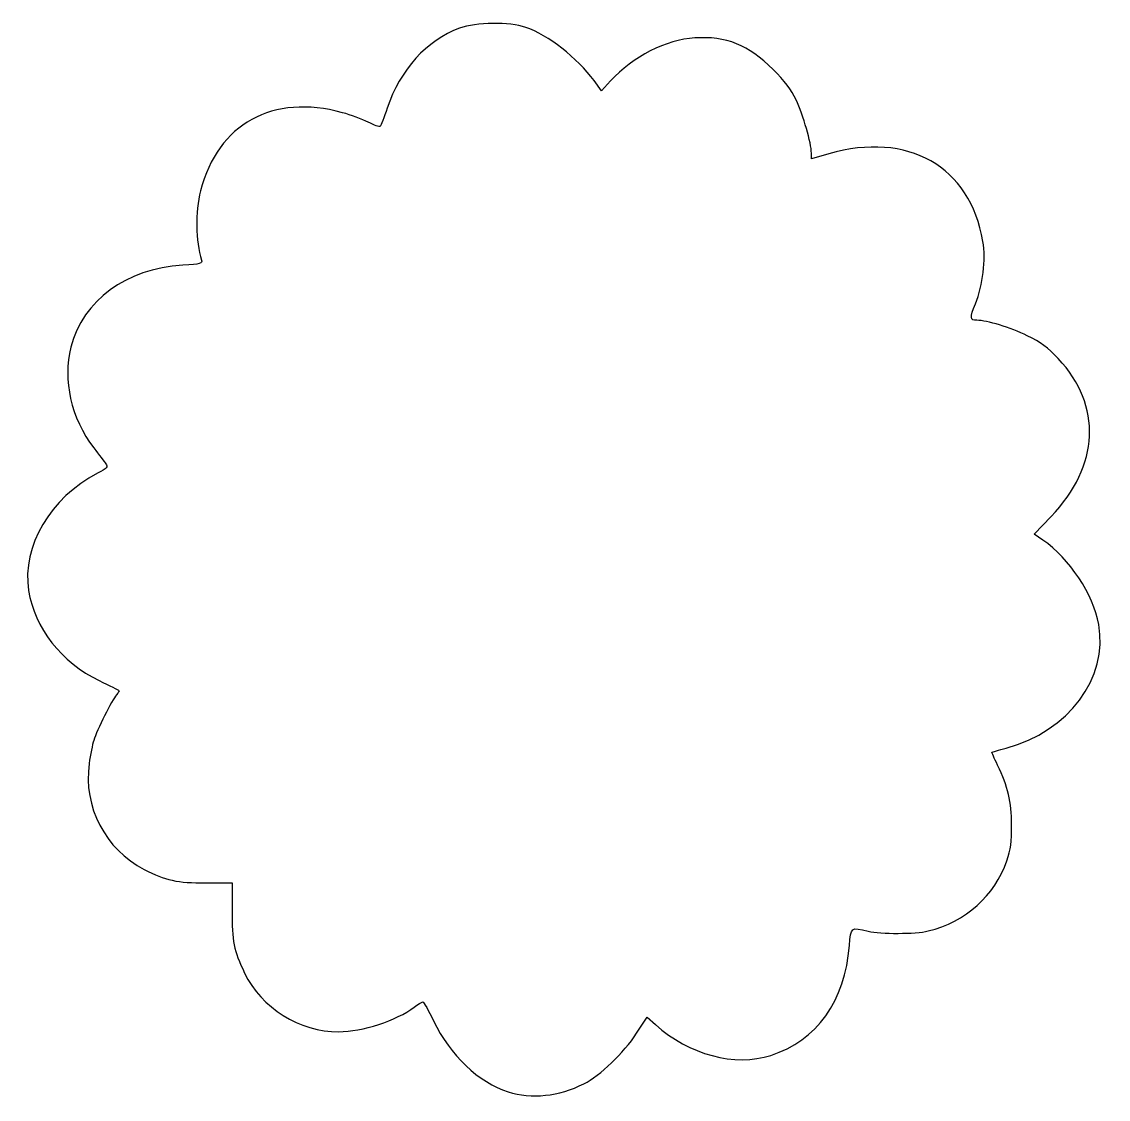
# Model space of a CAD drawing. Header units: centimetres. Extents: x -11.5 to 2, y -10 to 3.3.
import ezdxf

# ---------------------------------------------------------------- set-up
doc = ezdxf.new("R2010")
doc.units = ezdxf.units.CM
doc.header["$MEASUREMENT"] = 0
doc.layers.add('Layer 1', color=7, linetype='Continuous')

msp = doc.modelspace()

# ---------------------------------------------------------------- linework, layer by layer
at = {"layer": 'Layer 1'}
msp.add_open_spline([(-5.45047, -9.90065), (-5.81311, -9.78562), (-6.16705, -9.44859), (-6.37142, -9.02371), (-6.37142, -9.02371), (-6.4324, -8.89693), (-6.49202, -8.79245), (-6.5039, -8.79152), (-6.5039, -8.79152), (-6.51579, -8.79059), (-6.56372, -8.81898), (-6.61041, -8.85459), (-6.61041, -8.85459), (-6.82726, -9.01999), (-7.25226, -9.15925), (-7.54063, -9.1594), (-7.54063, -9.1594), (-8.024, -9.15965), (-8.49925, -8.86384), (-8.70342, -8.43564), (-8.70342, -8.43564), (-8.83977, -8.14968), (-8.86078, -8.04553), (-8.85875, -7.66536), (-8.85875, -7.66536), (-8.85875, -7.66536), (-8.85691, -7.3214), (-8.85691, -7.3214), (-8.85691, -7.3214), (-8.85691, -7.3214), (-9.17773, -7.3214), (-9.17773, -7.3214), (-9.17773, -7.3214), (-9.54103, -7.3214), (-9.67776, -7.29167), (-9.94256, -7.15513), (-9.94256, -7.15513), (-10.42437, -6.90669), (-10.69745, -6.382), (-10.62271, -5.84835), (-10.62271, -5.84835), (-10.60778, -5.74174), (-10.58254, -5.61285), (-10.56662, -5.56192), (-10.56662, -5.56192), (-10.52875, -5.44076), (-10.33769, -5.05898), (-10.28516, -4.99952), (-10.28516, -4.99952), (-10.26258, -4.97396), (-10.249, -4.94907), (-10.25497, -4.94421), (-10.25497, -4.94421), (-10.26095, -4.93935), (-10.37144, -4.88481), (-10.50052, -4.82302), (-10.50052, -4.82302), (-10.96156, -4.6023), (-11.2998, -4.17008), (-11.37089, -3.7108), (-11.37089, -3.7108), (-11.45525, -3.16585), (-11.10214, -2.56632), (-10.51847, -2.2635), (-10.51847, -2.2635), (-10.39957, -2.20181), (-10.38774, -2.18831), (-10.41742, -2.14813), (-10.41742, -2.14813), (-10.43591, -2.12311), (-10.50276, -2.03462), (-10.56598, -1.95149), (-10.56598, -1.95149), (-10.84718, -1.58172), (-10.95287, -1.11404), (-10.84705, -0.70774), (-10.84705, -0.70774), (-10.69531, -0.12517), (-10.17352, 0.25722), (-9.46702, 0.30363), (-9.46702, 0.30363), (-9.24736, 0.31806), (-9.22136, 0.32506), (-9.23442, 0.36621), (-9.23442, 0.36621), (-9.31078, 0.60678), (-9.31623, 0.9547), (-9.24784, 1.2221), (-9.24784, 1.2221), (-9.0365, 2.04844), (-8.35313, 2.42475), (-7.49547, 2.18708), (-7.49547, 2.18708), (-7.39403, 2.15897), (-7.25138, 2.10574), (-7.17846, 2.06879), (-7.17846, 2.06879), (-7.10554, 2.03184), (-7.03877, 2.00872), (-7.03007, 2.01742), (-7.03007, 2.01742), (-7.02137, 2.02612), (-6.98252, 2.12782), (-6.94373, 2.24343), (-6.94373, 2.24343), (-6.78494, 2.71668), (-6.45502, 3.08098), (-6.05017, 3.2301), (-6.05017, 3.2301), (-5.84822, 3.30448), (-5.43238, 3.30979), (-5.23381, 3.24052), (-5.23381, 3.24052), (-4.9542, 3.14298), (-4.59955, 2.8666), (-4.3892, 2.58232), (-4.3892, 2.58232), (-4.3892, 2.58232), (-4.29745, 2.45834), (-4.29745, 2.45834), (-4.29745, 2.45834), (-4.29745, 2.45834), (-4.18639, 2.57883), (-4.18639, 2.57883), (-4.18639, 2.57883), (-3.90834, 2.88048), (-3.50195, 3.08779), (-3.14505, 3.11006), (-3.14505, 3.11006), (-2.75773, 3.13422), (-2.48526, 3.02434), (-2.18029, 2.72099), (-2.18029, 2.72099), (-2.03719, 2.57866), (-1.95507, 2.47002), (-1.89509, 2.34372), (-1.89509, 2.34372), (-1.80681, 2.15784), (-1.70656, 1.80883), (-1.70656, 1.6874), (-1.70656, 1.6874), (-1.70656, 1.6874), (-1.70656, 1.61623), (-1.70656, 1.61623), (-1.70656, 1.61623), (-1.70656, 1.61623), (-1.49154, 1.67851), (-1.49154, 1.67851), (-1.49154, 1.67851), (-0.51559, 1.96118), (0.25331, 1.52407), (0.41147, 0.59665), (0.41147, 0.59665), (0.44966, 0.37268), (0.41191, 0.05909), (0.31907, -0.17076), (0.31907, -0.17076), (0.2484, -0.34571), (0.25108, -0.37609), (0.33721, -0.37609), (0.33721, -0.37609), (0.45956, -0.37609), (0.75177, -0.46541), (0.95803, -0.56586), (0.95803, -0.56586), (1.12501, -0.64717), (1.21373, -0.71254), (1.34168, -0.84853), (1.34168, -0.84853), (1.88571, -1.42673), (1.85185, -2.174), (1.25337, -2.79739), (1.25337, -2.79739), (1.25337, -2.79739), (1.04487, -3.01456), (1.04487, -3.01456), (1.04487, -3.01456), (1.04487, -3.01456), (1.15137, -3.08837), (1.15137, -3.08837), (1.15137, -3.08837), (1.47802, -3.31474), (1.77454, -3.76302), (1.84004, -4.12952), (1.84004, -4.12952), (1.95841, -4.79192), (1.46642, -5.45089), (0.69886, -5.658), (0.69886, -5.658), (0.60553, -5.68318), (0.52623, -5.70556), (0.52264, -5.70773), (0.52264, -5.70773), (0.51906, -5.70989), (0.55017, -5.78215), (0.59179, -5.8683), (0.59179, -5.8683), (0.71969, -6.13307), (0.76305, -6.31811), (0.7649, -6.60702), (0.7649, -6.60702), (0.76625, -6.81684), (0.75408, -6.90804), (0.70611, -7.04763), (0.70611, -7.04763), (0.5571, -7.48128), (0.19872, -7.8015), (-0.26458, -7.91498), (-0.26458, -7.91498), (-0.41987, -7.95302), (-0.85373, -7.95441), (-1.00542, -7.91736), (-1.00542, -7.91736), (-1.21956, -7.86506), (-1.22094, -7.86612), (-1.23811, -8.09531), (-1.23811, -8.09531), (-1.2892, -8.77765), (-1.63965, -9.26814), (-2.20627, -9.45033), (-2.20627, -9.45033), (-2.65314, -9.59402), (-3.21887, -9.44318), (-3.63159, -9.07031), (-3.63159, -9.07031), (-3.63159, -9.07031), (-3.73402, -8.97778), (-3.73402, -8.97778), (-3.73402, -8.97778), (-3.73402, -8.97778), (-3.86461, -9.17805), (-3.86461, -9.17805), (-3.86461, -9.17805), (-4.02107, -9.41799), (-4.31753, -9.70213), (-4.51404, -9.8005), (-4.51404, -9.8005), (-4.82551, -9.95642), (-5.16142, -9.99235), (-5.45047, -9.90065)], degree=3, knots=[0, 0, 0, 0, 0.01639344, 0.01639344, 0.01639344, 0.01639344, 0.03278689, 0.03278689, 0.03278689, 0.03278689, 0.04918033, 0.04918033, 0.04918033, 0.04918033, 0.06557377, 0.06557377, 0.06557377, 0.06557377, 0.08196721, 0.08196721, 0.08196721, 0.08196721, 0.09836066, 0.09836066, 0.09836066, 0.09836066, 0.1147541, 0.1147541, 0.1147541, 0.1147541, 0.13114754, 0.13114754, 0.13114754, 0.13114754, 0.14754098, 0.14754098, 0.14754098, 0.14754098, 0.16393443, 0.16393443, 0.16393443, 0.16393443, 0.18032787, 0.18032787, 0.18032787, 0.18032787, 0.19672131, 0.19672131, 0.19672131, 0.19672131, 0.21311475, 0.21311475, 0.21311475, 0.21311475, 0.2295082, 0.2295082, 0.2295082, 0.2295082, 0.24590164, 0.24590164, 0.24590164, 0.24590164, 0.26229508, 0.26229508, 0.26229508, 0.26229508, 0.27868852, 0.27868852, 0.27868852, 0.27868852, 0.29508197, 0.29508197, 0.29508197, 0.29508197, 0.31147541, 0.31147541, 0.31147541, 0.31147541, 0.32786885, 0.32786885, 0.32786885, 0.32786885, 0.3442623, 0.3442623, 0.3442623, 0.3442623, 0.36065574, 0.36065574, 0.36065574, 0.36065574, 0.37704918, 0.37704918, 0.37704918, 0.37704918, 0.39344262, 0.39344262, 0.39344262, 0.39344262, 0.40983607, 0.40983607, 0.40983607, 0.40983607, 0.42622951, 0.42622951, 0.42622951, 0.42622951, 0.44262295, 0.44262295, 0.44262295, 0.44262295, 0.45901639, 0.45901639, 0.45901639, 0.45901639, 0.47540984, 0.47540984, 0.47540984, 0.47540984, 0.49180328, 0.49180328, 0.49180328, 0.49180328, 0.50819672, 0.50819672, 0.50819672, 0.50819672, 0.52459016, 0.52459016, 0.52459016, 0.52459016, 0.54098361, 0.54098361, 0.54098361, 0.54098361, 0.55737705, 0.55737705, 0.55737705, 0.55737705, 0.57377049, 0.57377049, 0.57377049, 0.57377049, 0.59016393, 0.59016393, 0.59016393, 0.59016393, 0.60655738, 0.60655738, 0.60655738, 0.60655738, 0.62295082, 0.62295082, 0.62295082, 0.62295082, 0.63934426, 0.63934426, 0.63934426, 0.63934426, 0.6557377, 0.6557377, 0.6557377, 0.6557377, 0.67213115, 0.67213115, 0.67213115, 0.67213115, 0.68852459, 0.68852459, 0.68852459, 0.68852459, 0.70491803, 0.70491803, 0.70491803, 0.70491803, 0.72131148, 0.72131148, 0.72131148, 0.72131148, 0.73770492, 0.73770492, 0.73770492, 0.73770492, 0.75409836, 0.75409836, 0.75409836, 0.75409836, 0.7704918, 0.7704918, 0.7704918, 0.7704918, 0.78688525, 0.78688525, 0.78688525, 0.78688525, 0.80327869, 0.80327869, 0.80327869, 0.80327869, 0.81967213, 0.81967213, 0.81967213, 0.81967213, 0.83606557, 0.83606557, 0.83606557, 0.83606557, 0.85245902, 0.85245902, 0.85245902, 0.85245902, 0.86885246, 0.86885246, 0.86885246, 0.86885246, 0.8852459, 0.8852459, 0.8852459, 0.8852459, 0.90163934, 0.90163934, 0.90163934, 0.90163934, 0.91803279, 0.91803279, 0.91803279, 0.91803279, 0.93442623, 0.93442623, 0.93442623, 0.93442623, 0.95081967, 0.95081967, 0.95081967, 0.95081967, 0.96721311, 0.96721311, 0.96721311, 0.96721311, 1, 1, 1, 1], dxfattribs=at)

doc.saveas('drawing.dxf')
